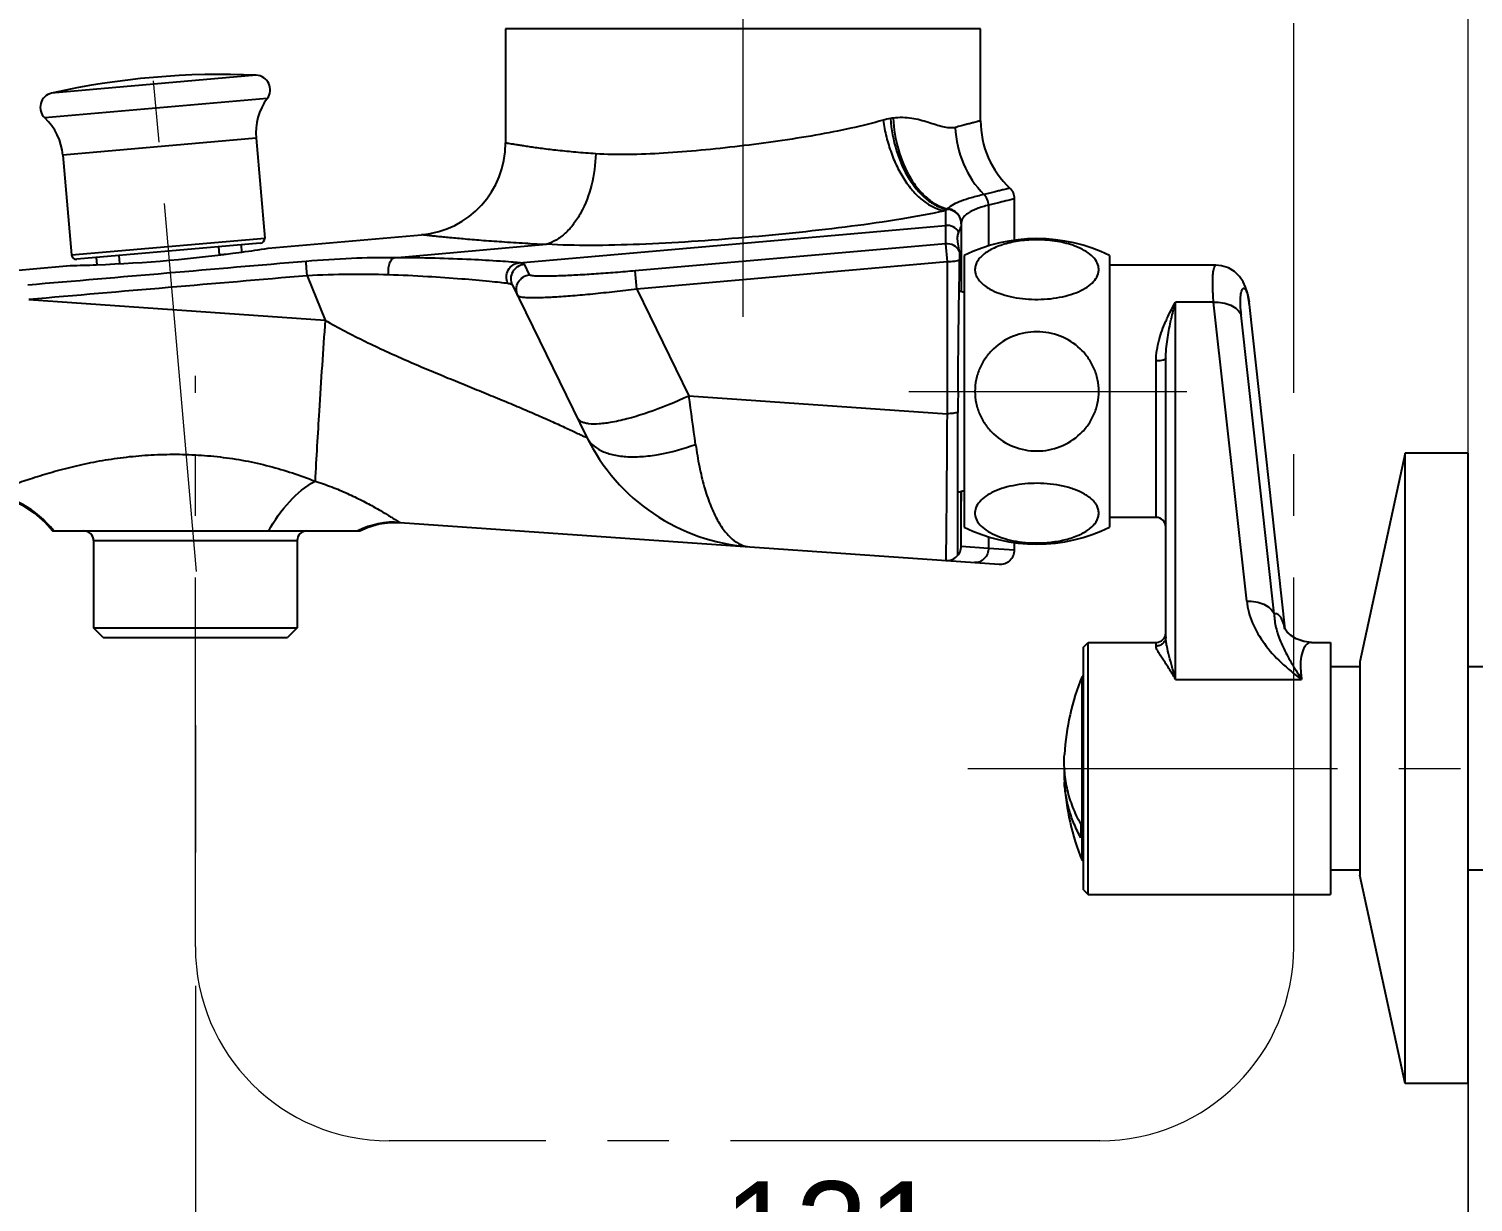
# Model space of a CAD drawing. Extents: x 0 to 1128, y 0 to 827.
# Drawn here: x 668.4 to 817.4, y 134.7 to 255.6 of the extents above; entities that cross this region are included whole.
import ezdxf

# ---------------------------------------------------------------- set-up
doc = ezdxf.new("R2010")
doc.units = 0
doc.header["$LTSCALE"] = 4
doc.header["$MEASUREMENT"] = 0
doc.header["$PDMODE"] = 3
doc.header["$PDSIZE"] = -10
doc.linetypes.add('CENTER2', pattern=[28.575000000000003, 19.05, -3.175, 3.175, -3.175])
doc.layers.get('0').update_dxf_attribs({"linetype": 'CONTINUOUS'})
doc.layers.get('DEFPOINTS').update_dxf_attribs({"linetype": 'CONTINUOUS'})
doc.layers.add('Cneter', color=1, linetype='CENTER2', lineweight=13)
doc.layers.add('치수선', color=7, linetype='CONTINUOUS', lineweight=20)
doc.layers.add('DEF_LAYER_ASSEM_MEMBER', color=7, linetype='CONTINUOUS')
doc.styles.add('Daelim Dimension', font='')
doc.styles.get('Daelim Dimension').set_extended_font_data('나눔고딕')
doc.dimstyles.new('DEFAULT', dxfattribs={"dimscale": 2, "dimtxt": 2, "dimasz": 2, "dimexe": 0, "dimexo": 2, "dimgap": 1, "dimtad": 1, "dimdec": 1, "dimzin": 9, "dimdsep": 46, "dimtxsty": 'Daelim Dimension', "dimcen": 0.5, "dimclrd": 252, "dimclre": 252, "dimclrt": 3, "dimadec": 1, "dimazin": 0, "dimtfac": 1, "dimtdec": 1, "dimtix": 1, "dimtmove": 0, "dimatfit": 3, "dimfxl": 1, "dimtolj": 1, "dimtzin": 1, "dimlwd": 9, "dimlwe": 9, "dimarcsym": 0})

# ---------------------------------------------------------------- blocks, each defined once
blk = doc.blocks.new('*D3')
at = {"color": 5, "lineweight": 9, "ltscale": 0.5, "transparency": 16777216}
for p, q in [((685.5705379979954, 156.9815912544805), (685.5705379979954, 121.9016952932297)), ((816.8705379979956, 151.3992259648838), (816.8705379979956, 121.9016952932297)), ((812.8705379979956, 123.9016952932297), (689.5705379979954, 123.9016952932297))]:
    blk.add_line(p, q, dxfattribs=at)
at = {"color": 5, "ltscale": 0.5, "transparency": 16777216}
for points in [[(689.5705379979954, 124.5683619598964), (689.5705379979954, 123.2350286265631), (685.5705379979954, 123.9016952932297)], [(812.8705379979956, 124.5683619598964), (812.8705379979956, 123.2350286265631), (816.8705379979956, 123.9016952932297)]]:
    blk.add_solid(points, dxfattribs=at)
at = {"layer": 'DEFPOINTS', "color": 0, "ltscale": 0.5, "transparency": 16777216}
for p in [(685.5705379979954, 160.9815912544805), (816.8705379979956, 155.3992259648838), (685.5705379979954, 123.9016952932297)]:
    blk.add_point(p, dxfattribs=at)
at = {"color": 7, "ltscale": 0.5, "transparency": 16777216, "insert": (751.2205379979955, 136.8029828468778), "char_height": 10, "attachment_point": 2, "style": 'Daelim Dimension'}
blk.add_mtext('\\A1;131', dxfattribs=at)
blk = doc.blocks.new('*D4')
at = {"color": 5, "lineweight": 9, "ltscale": 0.5, "transparency": 16777216}
for p, q in [((643.4484505155956, 196.4004472503838), (643.4484505155956, 104.717118714269)), ((816.8705379979956, 141.8801963534838), (816.8705379979956, 104.717118714269)), ((812.8705379979956, 106.717118714269), (647.4484505155956, 106.717118714269))]:
    blk.add_line(p, q, dxfattribs=at)
at = {"color": 5, "ltscale": 0.5, "transparency": 16777216}
for points in [[(647.4484505155956, 107.3837853809356), (647.4484505155956, 106.0504520476023), (643.4484505155956, 106.717118714269)], [(812.8705379979956, 107.3837853809356), (812.8705379979956, 106.0504520476023), (816.8705379979956, 106.717118714269)]]:
    blk.add_solid(points, dxfattribs=at)
at = {"layer": 'DEFPOINTS', "color": 0, "ltscale": 0.5, "transparency": 16777216}
for p in [(643.4484505155956, 200.4004472503838), (816.8705379979956, 145.8801963534838), (643.4484505155956, 106.717118714269)]:
    blk.add_point(p, dxfattribs=at)
at = {"color": 7, "ltscale": 0.5, "transparency": 16777216, "insert": (730.1594942567956, 119.618406267917), "char_height": 10, "attachment_point": 2, "style": 'Daelim Dimension'}
blk.add_mtext('\\A1;173', dxfattribs=at)

msp = doc.modelspace()

# ---------------------------------------------------------------- linework, layer by layer
at = {"layer": 'Cneter', "lineweight": 5, "ltscale": 0.5}
for p, q in [((798.870533229624, 160.9815912544805), (798.870533229624, 374.2297385795318)), ((742.0705379979954, 225.9727287948838), (742.0705379979954, 295.1246855741838)), ((685.6962362332956, 199.6892534604838), (680.8893533876958, 254.6321757990837)), ((685.5705379979954, 160.9815912544805), (685.5705379979954, 219.8756047616838)), ((759.1681246219955, 218.2710693187838), (787.8556176089955, 218.2710693187838)), ((685.5705379979954, 183.8641319026838), (685.5705379979954, 170.7132547653728)), ((765.2650043183953, 179.3801963534838), (839.8705379979956, 179.3801963534838)), ((778.870533229624, 140.9815912544805), (705.5705379979954, 140.9815912544805))]:
    msp.add_line(p, q, dxfattribs=at)
for centre, start, end in [((705.5705379979954, 160.9815912544805), 180, 270), ((778.870533229624, 160.9815912544805), 270, 0)]:
    msp.add_arc(centre, 20, start, end, dxfattribs=at)
at = {"layer": 'DEF_LAYER_ASSEM_MEMBER', "color": 7, "linetype": 'Continuous'}
for p, q in [((717.5705379979954, 255.6491209537838), (717.5705379979954, 243.8822980664838)), ((766.5705379979954, 255.6491209537838), (717.5705379979954, 255.6491209537838)), ((766.5705379979954, 246.1800485755838), (766.5705379979954, 255.6491209537838)), ((691.8257847947957, 244.3653252664838), (692.7251488376955, 234.0855472175838)), ((671.9018908329958, 242.6222104114838), (672.8012548757956, 232.3424323626838)), ((770.0705379979954, 233.8110912865837), (770.0705379979954, 238.1194869161838)), ((764.5705379979954, 235.6095154009838), (764.5705379979954, 228.5835048840837)), ((693.0681485733953, 233.0334706093838), (708.8985175540956, 234.4184484345838)), ((692.2706293599954, 233.5438719971838), (673.3429300962957, 231.8879128849837)), ((687.9395998020955, 233.1649560094837), (688.0093243962956, 232.3680002509838)), ((690.2782399637958, 233.3695605116838), (690.3426601953956, 232.6332338948838)), ((627.9153417764956, 227.3333386176838), (672.6461572625954, 231.2467778829838)), ((675.3353194923957, 232.0622243704838), (675.3997397411954, 231.3258975573838)), ((677.6739596541956, 232.2668288726838), (677.7436842483953, 231.4698731141838)), ((764.8705379979956, 232.2704402672838), (764.8705379979956, 204.2716983701837)), ((779.8705379979956, 232.2704402672838), (779.8705379979956, 204.2716983701837)), ((790.8416394217957, 231.2710693187838), (779.8705379979956, 231.2710693187838)), ((792.7497272072956, 230.6173026620838), (792.1228361587955, 230.9937862655838)), ((793.2618804081953, 230.1253501152838), (792.7492543181957, 230.6176665868838)), ((718.2941127995955, 229.2348964282838), (725.9240778155954, 213.5911498447838)), ((764.3560251785957, 228.6409834207838), (764.8705379979956, 228.5031201262838)), ((794.2085466355957, 227.8219560323838), (794.0831653148957, 228.4254722802838)), ((794.2878114921955, 227.2449490248838), (794.2085804050953, 227.8217545379838)), ((794.2870747093957, 227.2520123174837), (794.2878297340953, 227.2451837508837)), ((797.9921565601958, 193.7418158156838), (794.2894042686953, 227.2309481389838)), ((785.6705379979953, 192.9644972412838), (785.6705379979953, 221.6573311793838)), ((810.3705379979956, 211.8801963534838), (805.6705379979953, 190.3801963534838)), ((816.8705379979956, 211.8801963534838), (810.3705379979956, 211.8801963534838)), ((810.3705379979956, 146.8801963534838), (810.3705379979956, 211.8801963534838)), ((816.8705379979956, 146.8802518376838), (816.8705379979956, 211.8801408692838)), ((764.2082763846956, 207.8615660466838), (764.8705379979956, 208.0390185111838)), ((764.5705379979954, 202.3224938907838), (764.5705379979954, 207.9586337534838)), ((705.6616984396956, 204.7552757290837), (706.7771283795955, 204.7552505620838)), ((706.6747934101954, 204.7624056698838), (768.4658883737957, 200.4415513925838)), ((784.6705379979953, 205.2710693187838), (779.8705379979956, 205.2710693187838)), ((670.8346523781956, 203.8756047616838), (702.5299886008956, 203.8756047616838)), ((675.0705379979954, 202.8756047616838), (675.0705379979954, 193.8756047616838)), ((696.0705379979954, 202.8756047616838), (696.0705379979954, 193.8756047616838)), ((770.0705379979954, 201.9416068430838), (770.0705379979954, 202.7310473508838)), ((764.2149561974957, 201.3528088753837), (764.2117047578954, 201.4161995734838)), ((676.0705379979954, 192.8756047616838), (675.0705379979954, 193.8756047616838)), ((675.0705379979954, 193.8756047616838), (696.0705379979954, 193.8756047616838)), ((696.0705379979954, 193.8756047616838), (695.0705379979954, 192.8756047616838)), ((798.2053733590956, 193.4522757926838), (797.9931112856957, 193.7331809059838)), ((676.0705379979954, 192.8756047616838), (695.0705379979954, 192.8756047616838)), ((777.1705379979953, 191.8801963534838), (777.6705379979953, 192.3801963534838)), ((777.6705379979953, 192.3801963534838), (784.6705379979953, 192.3801963534838)), ((777.6705379979953, 166.3801963534838), (777.6705379979953, 192.3801963534838)), ((798.3857859540954, 193.2827698306838), (798.2053733590956, 193.4522757926838)), ((799.9497455292953, 192.4638716206838), (799.5305681354953, 192.6039049036838)), ((800.6892564502955, 192.3801963078838), (800.6889007085956, 192.3801960702838)), ((800.6906971727954, 192.3801963534838), (802.6705379979953, 192.3801963534838)), ((802.6705379979953, 192.3799143453838), (802.6705379979953, 166.3804783615838)), ((777.1705379979953, 166.8804673728837), (777.1705379979953, 191.8799253340838)), ((805.6705379979953, 189.8801963534838), (802.6705379979953, 189.8801963534838)), ((805.6705379979953, 190.3801963534838), (805.6705379979953, 168.3801963534838)), ((830.6705379979953, 189.8801963534838), (816.8705379979956, 189.8801963534838)), ((777.1705379979953, 188.8801963534838), (777.0458758382956, 188.8801963534838)), ((777.0458758382956, 169.8801963534838), (777.0458758382956, 188.8801963534838)), ((775.2109474636954, 180.8010398686837), (775.2114633731958, 180.8100042364838)), ((777.1705379979953, 169.8801963534838), (777.0458758382956, 169.8801963534838)), ((805.6705379979953, 168.8801963534838), (802.6705379979953, 168.8801963534838)), ((810.3705379979956, 146.8801963534838), (805.6705379979953, 168.3801963534838)), ((830.6705379979953, 168.8801963534838), (816.8705379979956, 168.8801963534838)), ((777.1705379979953, 166.8801963534838), (777.6705379979953, 166.3801963534838)), ((777.6705379979953, 166.3801963534838), (802.6705379979953, 166.3801963534838)), ((816.8705379979956, 146.8801963534838), (810.3705379979956, 146.8801963534838))]:
    msp.add_line(p, q, dxfattribs=at)
at = {"layer": 'DEF_LAYER_ASSEM_MEMBER', "color": 9, "linetype": 'Continuous'}
for p, q in [((691.8578324173955, 250.8686310165837), (670.7410428934954, 249.0211513231838)), ((692.9921455809954, 248.4738046099837), (670.0398197369955, 246.4657362970838)), ((691.8257847947957, 244.3653252664838), (671.9018908329958, 242.6222104114838)), ((762.9414918654957, 236.8919665072838), (762.9399835496956, 235.3782045586838)), ((767.3922771283956, 237.4800608571838), (767.3922771283956, 233.2398033204838)), ((718.9734952883955, 231.5316352607838), (762.9399835496956, 235.3782045586838)), ((762.9399835496956, 235.3782045586838), (762.9399835496956, 233.4931734214838)), ((672.8012548757956, 232.3424323626838), (692.7251488376955, 234.0855472175838)), ((688.0093243962956, 232.3680002509838), (689.0047498449953, 232.4550886930838)), ((706.0472992406953, 232.0559596276838), (721.7945474906955, 233.4336653312837)), ((762.9399835496956, 233.4931734214838), (730.9518059776956, 230.6945705170838)), ((762.9399835496956, 233.4931734214838), (763.1043743470955, 231.6141780088838)), ((676.7481859535956, 231.3827782988838), (677.7436842483953, 231.4698731141838)), ((720.0520243017959, 230.2769696562838), (719.5117494207957, 231.3846973202838)), ((763.1043743470955, 231.6141780088838), (731.1161967750954, 228.8155751044837)), ((763.1043743470955, 231.6141780088838), (763.1043743470955, 215.9640228358838)), ((697.0986932278956, 230.1945311973838), (698.9558996757955, 225.6072869870838)), ((731.1161967750954, 228.8155751044837), (730.9518059776956, 230.6945705170838)), ((731.1161967750954, 228.8155751044837), (736.4761463363957, 217.8260499283838)), ((668.3978861672954, 227.7441114510838), (698.9558996757955, 225.6072869870838)), ((790.6050188942959, 227.4634574741838), (786.6705379979953, 227.4634574741838)), ((786.6705379979953, 188.5725845088838), (786.6705379979953, 227.4634574741838)), ((794.0137809683956, 196.6332870621838), (790.6050188942959, 227.4634574741838)), ((796.8640150495953, 195.3124095855838), (793.4552640128954, 226.1425312753838)), ((784.6705379979953, 205.2710693187838), (784.6705379979953, 221.4154553321838)), ((736.4761463363957, 217.8260499283838), (763.1043743470955, 215.9640228358838)), ((675.0705379979954, 202.8756047616838), (696.0705379979954, 202.8756047616838)), ((767.3922771283956, 203.3023353169837), (767.3922771283956, 202.1151456918838)), ((764.5705379979954, 202.3224938907838), (767.3922771283956, 202.1151456918838)), ((767.3922771283956, 202.1151456918838), (770.0705250796955, 201.9378972031838)), ((797.9282943233952, 193.8914696680838), (797.9258328446954, 193.9024375445838)), ((784.6705379979953, 191.9941900350838), (784.6705379979953, 192.3801963534838)), ((786.6705379979953, 188.5725845088838), (799.6789058860954, 188.5725845088838))]:
    msp.add_line(p, q, dxfattribs=at)
at = {"layer": 'DEF_LAYER_ASSEM_MEMBER', "color": 7, "linetype": 'Continuous'}
for points in [[(792.1225714790958, 230.9939059719838), (791.4034601586955, 231.2193995051838), (790.8395708601956, 231.2710433148838)], [(793.9057681602958, 228.9983042064838), (793.6431610287955, 229.5698259746838), (793.2614035980955, 230.1259182415837)], [(794.0831500604954, 228.4255325053838), (793.9056723213957, 228.9985601675838), (793.6428657148958, 229.5703556519838)], [(663.7411381842953, 207.7535315335838), (665.0180751871953, 207.5709396296837), (666.4126601059957, 207.1593207021837), (667.7328142029955, 206.5498268317837), (668.9506305902955, 205.7553409915838), (670.0403634097956, 204.7926584751837), (670.8346229976955, 203.8756047616838)], [(702.5289982469953, 203.8756047616838), (703.3980066853956, 204.2625209302838), (704.5255600894957, 204.5940700156838), (705.6616984396956, 204.7552757290837)], [(800.6877812589955, 192.3801955195838), (799.9029453439957, 192.4691776741838), (799.1219692786954, 192.7517372379837), (798.5417534002954, 193.1288861568838), (798.1587672909955, 193.5067554554838), (797.9556743916955, 193.7932861598838), (797.9137375064956, 193.8707380637838)]]:
    msp.add_lwpolyline(points, dxfattribs=at)
for centre, radius, start, end in [((688.2104357784956, 170.9518211593838), 80, 87.3868387283979, 102.6131612715991), ((691.7894437303953, 249.3701908317838), 1.5, 323.3024533968006, 87.3868387283979), ((671.0685940100957, 247.5573513826837), 1.5, 102.6131612715991, 226.6975466032021), ((697.8029529833957, 244.8882597229838), 6, 143.3024533968006, 184.9999999999993), ((665.9247226444954, 242.0992759549837), 6, 4.999999999999257, 46.69754660320206), ((776.0705306376954, 246.1800476250838), 9.499997884099999, 179.9999945538, 227.0139928376013), ((708.0705435016957, 243.8822966097838), 9.4999984336, 274.9999693132044, 8.346300046682713e-06), ((768.5705191492957, 238.1333290985837), 1.499999867, 359.9999828138999, 47.01408785479989), ((692.2270514885954, 234.0419693461838), 0.5, 274.9999999999998, 4.999999999999257), ((772.3705379979956, 217.0746407472838), 16.9464285714, 63.73195538719757, 116.2680446128024), ((669.7798359324956, 381.6145404857838), 150.3947645702, 272.1329466312982, 277.8670475575984), ((669.5916647382955, 383.0105803028838), 151.8034213227, 277.8652802028977, 278.8965303400999), ((669.7260237320957, 382.9054912488838), 151.6868238168, 271.1030731529028, 272.1351101854938), ((673.2993522248958, 232.3860102339838), 0.5, 184.9999999999993, 274.9999999999998), ((1015.550842797796, 229.6316917758838), 250.9803060905, 180.0058106577999, 180.23633383), ((1544.568819786196, 213.6171501747838), 780.3427398847999, 179.6582892462002, 179.8173059227), ((744.1695969554953, 222.4900841245838), 20.3, 206.0000000000016, 266.0000000000035), ((1015.550842774795, 206.9104468615838), 250.9803060675, 179.7636661698998, 179.9941893422001), ((772.3705379979956, 219.4674978901838), 16.9464285714, 243.7319553871976, 296.2680446128024), ((784.6705379979953, 204.2710693187838), 1, 0, 90), ((674.0705379979954, 202.8756047616838), 1, 0, 90), ((697.0705379979954, 202.8756047616838), 1, 90, 180), ((763.0705424018956, 202.3224935828838), 1.4999998321, 265.9998313708971, 0), ((768.5705230843955, 201.9378974679838), 1.5, 266.0000000000035, 4.883800032037857e-06), ((784.6705379979953, 193.3801963534838), 1, 270, 0), ((800.1705379979953, 179.3801963534838), 25, 157.6663173421978, 176.7213300630004), ((787.7007601275955, 178.6730922512837), 12.51018962, 176.7597099288996, 183.2706517646996), ((800.1705379979953, 179.3801963534838), 25, 183.2786699369996, 202.333682657802)]:
    msp.add_arc(centre, radius, start, end, dxfattribs=at)
at = {"layer": 'DEF_LAYER_ASSEM_MEMBER', "color": 9, "linetype": 'Continuous'}
for centre, radius, start, end in [((758.5028550117954, 239.3347851565837), 7.1779080009, 99.94418441589792, 106.0281102509996), ((758.3434594212954, 240.2495256841838), 6.249384377799999, 97.3224265155001, 99.95302696120488), ((725.1064854553956, 273.1820731466837), 52.4257526396, 316.1939735860967, 316.4162172300023), ((766.6215815198957, 233.1745662900838), 5.240482789700001, 131.6971810092978, 132.488001871696), ((763.0707632729955, 233.8832386968838), 1.5006752694, 32.57434241390549, 94.99951155690482), ((728.4251969142956, 404.1024764505837), 170.7975661439, 267.1326915547986, 267.7751221586029), ((763.0707704380952, 231.9983406365837), 1.5005433232, 27.16409338040235, 95.000226928295), ((785.0418122289957, 226.2329334680838), 9.3012462866, 6.290666669900766, 7.747615630599233), ((62.33336986949553, 121.4096694679838), 681.0026442559, 7.712715910501482, 8.139286577200075), ((663.0501451124956, 197.8453346487838), 9.9433302297, 37.33405595940561, 86.00605536989906), ((706.0911985339958, 196.5209952110838), 8.262045526, 85.94950369260098, 117.1056193673977), ((838.6587408335954, 213.8312148712837), 46.4480994262, 211.919844216002, 212.9429241280031)]:
    msp.add_arc(centre, radius, start, end, dxfattribs=at)
for points, start_tangent, end_tangent in [([(756.5209704894955, 246.2336616599837), (753.1780599017957, 245.3986537590837), (749.5275272090953, 244.6855757885837), (745.6667062339957, 244.0730039389838), (741.6979702892954, 243.5515197732838), (737.7277724126957, 243.1280007443838), (733.8630054458954, 242.8266794271838), (730.2091546739957, 242.6881352124838), (726.8716103712954, 242.7651469108837)], (-0.9613276992176034, -0.2754070709277257), (-0.9979051819698456, 0.06469349115428347)), ([(756.5209690521956, 246.2336616742838), (756.8520834975957, 244.4959954238838), (757.3660751785956, 242.8186046807838), (758.0451144242957, 241.2596739030838), (758.8656470436954, 239.8732785773838), (759.7992107903956, 238.7075093537838), (760.8134226304956, 237.8028038963838), (761.8731020190958, 237.1905441998838), (762.9414915606953, 236.8919680974838)], (0.1334212173449568, -0.9910594224173391), (0.9917146868054904, -0.1284600325949206)), ([(757.2633097362955, 246.4048554225838), (757.8961469578958, 243.0869619642837), (759.1979600781956, 240.1911565255838), (760.0507802418956, 239.0201368061838), (761.0031290297952, 238.0858888351838), (762.0244029160954, 237.4183816720838), (763.0819717604954, 237.0389968810838)], (0.07755262163666445, -0.9969882601501787), (0.9773534208525779, -0.2116135410312005)), ([(763.9578675712955, 245.4915060236838), (763.3436297641956, 245.4361073404838), (762.6712262243955, 245.5395931078837), (761.9487522956956, 245.7464411955838), (761.1764917722953, 245.9949526001838), (759.4693845072957, 246.4143451741838), (757.5469576169958, 246.4479440288838)], (-0.9687603388480864, -0.2479988021643262), (-0.9918667184422582, -0.1272808424178054)), ([(757.5469576018954, 246.4479440547838), (758.1008949515958, 243.1660726767838), (759.3291286027957, 240.2904343066838), (760.1513936724955, 239.1194468838838), (761.0796179403956, 238.1770338419838), (762.0847832271957, 237.4926052551837), (763.1356480704958, 237.0874852007838)], (0.05552223593362958, -0.998457450929648), (0.9712528594269937, -0.2380501691973537)), ([(766.5705379979954, 246.1800485755838), (766.5600680442953, 246.1772035598838), (766.5287225217958, 246.1687138381838), (766.4765655093956, 246.1546143828838), (766.4036610859957, 246.1349401666838), (766.3100733305955, 246.1097261619838), (766.1958718622955, 246.0790108719838), (765.9061704577957, 246.0013988058838), (765.5358144463958, 245.9028584641838), (765.0861658383956, 245.7842016095838), (764.5593300006954, 245.6466130408838), (763.9578675712955, 245.4915060236838)], (-0.7007394942277072, -0.7134172420326672), (-0.9687278348152957, -0.2481257383950106)), ([(763.9578674346953, 245.4915063850838), (764.8010307955956, 241.7197876271838), (766.9097244490954, 238.5725329532838)], (0.0372508711698076, -0.9993059454426809), (0.7060616440492867, -0.7081503758400601)), ([(726.8716103712954, 242.7651469108837), (724.8072976706958, 242.9245642587838), (722.9631170024954, 243.1100332091838), (721.3612927610957, 243.3038407131838), (720.6574989998958, 243.3985542990837), (720.0214308502955, 243.4891444953838), (719.4550982372953, 243.5737871071838), (718.9603566928959, 243.6507866254838), (718.5388347982957, 243.7186361911838), (718.1919389152954, 243.7760219288838), (717.9208447951955, 243.8218365689838), (717.8140215236954, 243.8401261396837), (717.7264920220955, 243.8552027336838), (717.6583340557954, 243.8669959490838), (717.6095931125956, 243.8754674396837), (717.5803131181956, 243.8805804104838), (717.5705379979954, 243.8822980664838)], (-0.9979045430710889, 0.06470334549373451), (-0.720759456096222, 0.6931852612742703)), ([(726.8716129457957, 242.7651469521838), (726.4288477751957, 239.5417008721838), (725.3384490963954, 236.7012281374838), (724.5882394973955, 235.5330222431838), (723.7299712842955, 234.5812545325838), (722.7893915030954, 233.8744272211838), (721.7945474475955, 233.4336673835838)], (-0.02872752245276959, -0.999587279557781), (-0.9580871230351825, -0.2864769880359799)), ([(766.9097086574957, 238.5725280451838), (765.5952737970956, 238.2296400846838), (764.5525203264956, 237.8924082618838), (763.7551467332955, 237.5321732406838), (763.1356553348955, 237.0874807980838)], (-0.9719700718804177, -0.2351046136696937), (-0.7342163236055383, -0.6789155986948359)), ([(769.5932463094955, 239.2306095848838), (769.5825224389955, 239.2278916449837), (769.5504063451958, 239.2197691307838), (769.4969580379957, 239.2062772485837), (769.4222375276954, 239.1874512041838), (769.2092251792956, 239.1339411682838), (768.9121179827957, 239.0597110148838), (768.5320458564956, 238.9655028960838), (768.0702390803958, 238.8521127809838), (767.5286593692958, 238.7206755136838), (766.9097014616955, 238.5725265590837)], (-0.8925897592572744, -0.4508697391365282), (-0.9729173542092273, -0.2311532432792522)), ([(767.3922805733955, 237.4800613127838), (767.2522905311957, 238.0759087270838), (766.9097086574957, 238.5725280451838)], (-0.04538538875255606, 0.9989695523326922), (-0.7153692546301289, 0.6987466132511368)), ([(762.9414918654957, 236.8919665072838), (758.3291088204955, 236.0274770794838), (753.2543572651957, 235.2912287083838), (747.8552434410954, 234.6627129590837), (742.2914838505953, 234.1338814836838), (736.7376800763955, 233.7137562783838), (731.3674413167955, 233.4286115950838), (726.3398994018958, 233.3189953750838), (721.7945474906955, 233.4336653312837)], (-0.9774850100727247, -0.2110048698090295), (-0.9983737590657139, 0.05700734346552153)), ([(764.5705379974956, 235.5601769985838), (764.4574332148954, 236.1235732650838), (764.1351844959954, 236.6018502452838), (763.6525420340954, 236.9231945102838), (763.0819719356955, 237.0389968193838)], (3.332783093150079e-08, 0.9999999999999994), (-0.9999717603579595, 0.007515217003108515)), ([(764.5705379979954, 235.6095154009838), (764.4624923659953, 236.1608342002838), (764.1539280321954, 236.6325845194837), (763.6894407640957, 236.9570931943838), (763.1356458089954, 237.0874823495838)], (0, 1), (-0.9990832707614863, 0.04280908880752939)), ([(767.3922771283956, 237.4800608571838), (766.1657496486955, 237.0903345212838), (765.2813025494956, 236.6491703459838), (764.9705529640955, 236.4087471097838), (764.7483619854956, 236.1550164800838), (764.6150092759958, 235.8883791996838), (764.5705379979954, 235.6095154009838)], (-0.9673230416573694, -0.2535471022881853), (-6.102941271689941e-05, -0.9999999981377055)), ([(770.0705213113956, 238.1333309059838), (769.8999704095954, 238.0904773320838), (769.3909859115956, 237.9635991939838), (768.5509813918957, 237.7575230918838), (767.3922771283956, 237.4800608571838)], (-0.9740938729229632, -0.2261440397930981), (-0.9732561976819767, -0.2297223839194191)), ([(719.8813753512954, 233.5187383224838), (717.4634030403954, 233.6569223184838), (715.2956930927953, 233.8097523548838), (713.4053688077956, 233.9652110039838), (711.8180607886957, 234.1116192123838), (711.1453510118954, 234.1780142545838), (710.5567508422955, 234.2382299873838), (710.0545930762955, 234.2911567967838), (709.6408313684956, 234.3358452958838), (709.3171581450956, 234.3714768903837), (709.1895434140956, 234.3856905621838), (709.0849607948953, 234.3974011452838), (709.0035030000954, 234.4065639711838), (708.9452339700956, 234.4131472742837), (708.9102175422954, 234.4171193352838), (708.8985175540956, 234.4184484345838)], (-0.9987486719516209, 0.05001090156029623), (-0.9897625681791113, -0.1427237143276824)), ([(696.9902967246958, 231.6738059789838), (668.2894367169956, 229.2239914208837)], (-0.996378565482012, -0.08502796156563984), (-0.9963752174751257, -0.0850671852208366)), ([(697.0986932278956, 230.1945311973838), (697.0556316516954, 230.7143768739838), (697.0205586152956, 231.1694492349837), (696.9978313492957, 231.5031702219838), (696.9902967246958, 231.6738059789838)], (-0.08504918656432789, 0.9963767539764997), (0.006783111214486691, 0.999976994436498)), ([(706.0472992406953, 232.0559596276838), (701.6622856210956, 231.9682793788838), (696.9902967246958, 231.6738059789838)], (-0.9999961564794706, 0.002772548698661193), (-0.9963785290474506, -0.08502838851371095)), ([(705.4909849065957, 230.2828724016838), (705.4909533479954, 230.8728149973838), (705.5969181708956, 231.4177047270838), (705.7923874907956, 231.8335613619838), (706.0472957435954, 232.0559720276838)], (-0.09314495624199345, 0.9956525584392767), (0.9254140385829043, 0.3789575928698077)), ([(718.9734952883955, 231.5316352607838), (718.1443046476957, 231.6072462069837), (717.0059771614956, 231.6886018914838), (714.0152579585956, 231.8543450240838), (710.3077319436957, 231.9931668418838), (706.0472992406953, 232.0559596276838)], (-0.9939857297498425, 0.1095096756166928), (-0.9999996774319524, 0.0008032035803056388)), ([(717.7934125707957, 229.3865682963838), (717.6544589503956, 230.0850151529838), (717.8443423356957, 230.7731127814838), (718.3199883895954, 231.2947668086838), (718.9734972208958, 231.5316399641838)], (-0.4183701279564815, 0.908276629685955), (0.9949209914417304, 0.100658932979664)), ([(718.2941127995955, 229.2348964282838), (718.1434786236955, 229.9370772443838), (718.3374277890957, 230.6289988764838), (718.8313709401955, 231.1515869663838), (719.5117494207957, 231.3846973202838)], (-0.4383711467969098, 0.898794046295347), (0.9961025104456923, 0.08820311039747764)), ([(719.5117494207957, 231.3846973202838), (719.4593689048957, 231.4291438044837), (719.3501242387956, 231.4683701524837), (719.1870888937956, 231.5024852048838), (718.9734952883955, 231.5316352607838)], (-0.4385294751613184, 0.898716807128218), (-0.9937458691234542, 0.1116653375048439)), ([(764.4068480077954, 231.8252020901838), (764.1774623988954, 231.7398631933837), (763.8683126997953, 231.6733301343838), (763.1043743470955, 231.6141780088838)], (-0.8923509339163429, -0.4513422323898248), (-0.9999830696296702, -0.00581897362273488)), ([(790.6050188942959, 227.4634574741838), (790.5437822847957, 228.3196808029838), (790.5131250846957, 229.0804831632838), (790.5121978446955, 229.7368399573838), (790.5386085313953, 230.2824142246837), (790.5890187975956, 230.7120481540838), (790.6592397030954, 231.0216251915838), (790.7002992359953, 231.1305132664838), (790.7444718275956, 231.2084896877838), (790.8395667940954, 231.2710400103838)], (-0.08470847796981124, 0.9964057776629148), (0.9999974980219347, 0.002236951021107862)), ([(697.0986932278956, 230.1945311973838), (668.3978861672954, 227.7441114510838)], (-0.9963767553430753, -0.08504917055448391), (-0.9963734398857853, -0.08508800320942596)), ([(705.4908114595955, 230.2828312084838), (701.4251816245956, 230.3255788738838), (697.0986932278956, 230.1945311973838)], (-0.9994798306433368, 0.03225008739781678), (-0.9986764146669482, -0.05143363479251514)), ([(717.7930300934954, 229.3864980674838), (716.9993842786957, 229.4869919992838), (715.9098505402958, 229.6027276217837), (713.0576772657955, 229.8547234150838), (709.5341792643953, 230.0973107613838), (705.4908114595955, 230.2828312084838)], (-0.9896146036710451, 0.1437460823848783), (-0.9994800843214108, 0.03224222456446812)), ([(718.8343876804956, 228.1271687642837), (718.6837535079953, 228.8293495738838), (718.8777026727953, 229.5212712045838), (719.3716458208955, 230.0438592963838), (720.0520243017959, 230.2769696562838)], (-0.4383711467892432, 0.8987940462990861), (0.9961025097457045, 0.08820311830263548)), ([(730.9518059776956, 230.6945705170838), (728.8951341358957, 230.5239712216838), (726.9007626459957, 230.3777515067837), (725.0382309624956, 230.2619127162837), (723.3812757097953, 230.1820039143838), (722.6526491714953, 230.1569542157838), (722.0018239035958, 230.1423871509838), (721.4361765422955, 230.1385370403838), (720.9619228995957, 230.1454778375838), (720.5838720724955, 230.1631171534838), (720.3053028332956, 230.1912000476838), (720.1279392417955, 230.2293278916838), (720.0773466774954, 230.2520016666838), (720.0520243017959, 230.2769696562838)], (-0.9961949635360922, -0.08715270865167696), (-0.4386512663318169, 0.8986573688261247)), ([(718.2941127995955, 229.2348964282838), (718.2452370862957, 229.2770944540837), (718.1432514957955, 229.3164627775838), (717.9913991411954, 229.3529533223838), (717.7930300934954, 229.3864980674838)], (-0.4384554403570055, 0.8987529286858232), (-0.9896181143638508, 0.1437219110746043)), ([(731.1161967750954, 228.8155751044837), (728.8002598432954, 228.5384484173838), (726.5584046814956, 228.3014126262838), (724.4686606557957, 228.1138931580838), (722.6114631307955, 227.9843009329838), (721.0635421520956, 227.9190926064838), (720.4267185988956, 227.9118724040837), (719.8905464916957, 227.9218020042838), (719.4602604872957, 227.9487569704838), (719.1395907237957, 227.9923800461838), (718.9307319535956, 228.0521067085838), (718.8343876804956, 228.1271687642837)], (-0.9921234615163957, -0.1252638699255487), (-0.4384721670403675, 0.8987447684025338)), ([(793.4552640128954, 226.1425312753838), (793.3738596806957, 227.1958980696838), (793.3678923758957, 227.6348328282838), (793.3834314935953, 228.0105481173838), (793.4184835781957, 228.3208466409838), (793.4704032777954, 228.5646545005838), (793.5362504448954, 228.7414410547838), (793.6129204355952, 228.8514735577838), (793.6971860572953, 228.8956247229838), (793.7859094615956, 228.8750202900838), (793.8761130649955, 228.7911989358838), (793.9648976111953, 228.6457807782838), (794.0497314436957, 228.4406232463838), (794.1282234210953, 228.1776730943838), (794.2581521666957, 227.4868316447838)], (-0.1098877924439338, 0.9939439989616111), (0.1349922084600292, -0.9908466600110655)), ([(785.6705379979953, 225.4976685413838), (785.9099122254956, 226.0215014522838), (786.6705379979953, 227.4634574741838)], (0.4003775639929736, 0.916350263955357), (0.4988895611432173, 0.8666655674378254)), ([(786.1705379979953, 225.4411883535838), (786.2903747410955, 225.9643460512838), (786.6705379979953, 227.4634574741838)], (0.2159559453761506, 0.9764031081764811), (0.2581966143740572, 0.9660923911954667)), ([(790.6050188942959, 227.4634574741838), (791.5337929131956, 227.4099354074837), (792.3705745070956, 227.1519637241838), (793.0329155926956, 226.7151774690838), (793.4552640128954, 226.1425312753838)], (0.9984753945597944, 0.05519860920949755), (0.4176953973648717, -0.9085871202147882)), ([(698.9558996757955, 225.6072869870838), (698.3335589464955, 216.2488042200838), (697.9161528533955, 209.0158373188838)], (-0.06972636766919055, -0.9975661550251498), (-0.04995854951299528, -0.9987512920294811)), ([(698.9558996757955, 225.6072869870838), (703.1169663684955, 223.4135836847838), (707.3040214966954, 221.4854200488838), (709.3698256153953, 220.5976188030837), (711.4023639914953, 219.7504514676837), (713.3916449689955, 218.9355096523838), (715.3278078318958, 218.1454688849838), (717.2001514827957, 217.3753699472838), (718.9956724717954, 216.6254092656838), (720.6964293711953, 215.8980135439838), (722.2757434827954, 215.2004750724838), (723.6909145694954, 214.5515315075838), (724.3154544657955, 214.2583857042837), (724.6014679830955, 214.1233950725838), (724.8671554456955, 213.9981074572838), (725.1100406094956, 213.8842800815837), (725.3274516846955, 213.7838339426837), (725.5162376825956, 213.6990917661838), (725.6731810920955, 213.6324370487838), (725.7951319623958, 213.5862503566838), (725.8789919076958, 213.5629025104838), (725.9058275928955, 213.5604142837838), (725.9223797288955, 213.5642207724837), (725.9285094311954, 213.5744299637838), (725.9240778155954, 213.5911498447838)], (0.8688375509246955, -0.4950972733748157), (-0.4383147039533259, 0.8988215731157706)), ([(784.6705379979953, 221.4154553321838), (784.9841528178954, 223.5708157500838), (785.6705379979953, 225.4976685413838)], (-8.702662316640487e-06, 0.999999999962132), (0.4003850055780598, 0.916347012494861)), ([(785.6705379979953, 221.6573311793838), (785.8302363058956, 223.6181658286838), (786.1705379979953, 225.4411883535838)], (-4.369100188924993e-07, 0.9999999999999045), (0.2159612928970218, 0.9764019254232588)), ([(785.6705379979953, 221.6573311793838), (785.5944070109958, 221.5647585754838), (785.5020048652955, 221.5229492041838), (785.3776119283953, 221.4863070735838), (785.0532657695953, 221.4338695792837), (784.6705379979953, 221.4154553321838)], (0, -1), (-1, -3.764057354932351e-10)), ([(728.5738925789956, 215.1222551736838), (730.2997913456957, 215.5200146592838), (732.2400647761956, 216.1188508777838), (736.4761463363957, 217.8260499283838)], (0.9837204648313003, 0.1797054453045057), (0.9084717808623118, 0.4179461967488875)), ([(764.2300468693957, 216.1053570975838), (763.7271302266954, 216.0029478781838), (763.1043743470955, 215.9640228361838)], (-0.9540042226123461, -0.299793167430169), (-0.9999830696774611, -0.005818965409957995)), ([(724.9592511057954, 215.5693377544838), (725.1224696801955, 215.3482024386838), (725.3738469006958, 215.1723215302838), (725.7113200563954, 215.0432879504838), (726.1322363277955, 214.9620640078838), (727.2103411203957, 214.9451865341838), (728.5738925789956, 215.1222551736838)], (0.4383709366655675, -0.8987941487832202), (0.9837204648305553, 0.1797054453085832)), ([(763.1043743470955, 215.9640228358838), (763.0847955595955, 212.8240968207838), (763.0648364562953, 209.9083810645838), (763.0548803699953, 208.5590442898838), (763.0450287516956, 207.2943416921838), (763.0353474148956, 206.1227122024837), (763.0259012484953, 205.0519943958838), (763.0167538915957, 204.0894365863838), (763.0079662762955, 203.2414996421838), (762.9995976013956, 202.5139585695838), (762.9917051549955, 201.9117858012838), (762.9879542204958, 201.6590211379838), (762.9843419148956, 201.4390769516838), (762.9808743223957, 201.2523557024838), (762.9775570144952, 201.0991500600838), (762.9743954960954, 200.9797383119838), (762.9728748934954, 200.9327867105838), (762.9713953772957, 200.8943616114838), (762.9699577031956, 200.8644740936838), (762.9685626263954, 200.8431352358838), (762.9672109026956, 200.8303561168838), (762.9659032873956, 200.8261478153838)], (-0.005958677570856638, -0.9999822469232175), (-0.9980298660335807, 0.0627406288221048)), ([(725.9240778032954, 213.5911498699838), (726.5093817072952, 212.7963906952838), (727.3974219157958, 212.1799934882838), (728.5629542465954, 211.7594805733837), (729.9728462889957, 211.5468059068838), (731.5870192122952, 211.5480152674837), (733.3595870531958, 211.7630743720838), (737.1752822789954, 212.8043828206838)], (0.4383709104907065, -0.8987941615495448), (0.9391707694407528, 0.3434505289383965)), ([(663.7427079518957, 207.7645095360838), (664.0036349573957, 207.7860614629838), (664.3850612505953, 207.8748212924837), (664.8815171019955, 208.0234022219838), (665.4848710597958, 208.2228182626837), (666.1854682023954, 208.4632722099838), (666.9731617136954, 208.7348382278838), (668.7709154580957, 209.3336898911838), (670.8079837876953, 209.9513774662838), (673.0277363323953, 210.5327015523838), (675.3852574547955, 211.0345774966838), (677.8441366634956, 211.4243138177838), (680.3736668065953, 211.6781852483838), (682.9469175162953, 211.7806135942837), (685.5395623452955, 211.7236181111838), (688.1292747050957, 211.5059789505838), (690.6918059042955, 211.1190656795838), (693.1972549253956, 210.5594425309838), (697.9161528533955, 209.0158373188838)], (0.9975647183892504, -0.06974691839053143), (0.9301914841110269, -0.367074655740934)), ([(737.1752822664957, 212.8043889869838), (737.5621284380954, 210.5015481398838), (738.0625207895955, 208.4350798241838), (738.6653631833956, 206.6352414747838), (739.3577207492958, 205.1245029549837), (740.1255352723956, 203.9196244158838), (740.9566429198953, 203.0323405204838), (741.8365671329957, 202.4707911701838), (742.7535405384956, 202.2395339042837)], (0.133814429323283, -0.9910064068939636), (0.99753875753822, -0.07011723902938895)), ([(693.1398061574955, 203.8756047617838), (695.3060801299957, 206.9281196885838), (697.9161387187955, 209.0158356364838)], (0.4764202491492477, 0.8792176898815041), (0.8747097188133584, 0.4846471993248859)), ([(697.9161525579957, 209.0158312118838), (699.6344049450954, 208.4150161567838), (701.2624292169953, 207.7368885732838), (702.7617194849954, 207.0160943523838), (704.0838484946958, 206.3051813550838), (704.6614959172957, 205.9737533106838), (705.1743757682957, 205.6697622402838), (705.6164548395955, 205.4011815376838), (705.9831140696956, 205.1747676778838), (706.2716313737956, 204.9955621915838), (706.4815358940955, 204.8666314022838), (706.5574962676956, 204.8214372586838), (706.6146552541954, 204.7890908658837), (706.6535522353956, 204.7694761628838), (706.6748031041957, 204.7624009797838)], (0.9532558447342775, -0.3021643501142034), (0.9975451016667708, -0.07002692439792103)), ([(767.3922726898954, 202.1151455388838), (767.2730625020954, 201.5195155930838), (766.9502376425953, 201.0220903364838), (766.4770770485957, 200.7043564030838), (765.9311228658958, 200.6187994635837)], (-0.01273676875846961, -0.9999188840708997), (-0.9975644246030455, 0.06975112018021593)), ([(794.0137755202954, 196.6333363361838), (794.9425441636954, 196.5798109796838), (795.7793221298957, 196.3218389135838), (796.4416628640956, 195.8850536582838), (796.8640150495953, 195.3124095855838)], (0.9984756672982288, 0.05519367548330949), (0.4177038774764849, -0.9085832216924928)), ([(794.0137809683956, 196.6332870621838), (794.6194374842958, 194.3811898578838), (795.8413337913958, 192.2568659593838), (797.5649058602953, 190.3134106925838), (799.6789058860954, 188.5725845088838)], (0.1098757144221216, -0.9939453342011464), (0.8092411621420693, -0.587476588039858)), ([(796.8640100177954, 195.3124081411838), (797.0280304458956, 193.9270381657838), (797.5135782967955, 192.4804460824838), (798.2592650181955, 190.9395505340838), (799.2341229112958, 189.2726024922838)], (-0.02286529759774038, -0.9997385549061149), (0.5285846602011239, -0.8488805905426643)), ([(797.9258328446954, 193.9024375445838), (797.7101619873956, 194.6119927661838), (797.4485041732955, 195.0814626064838), (797.3062823971954, 195.2266466915838), (797.1597498725955, 195.3129336462838), (797.0114556499952, 195.3411746262838), (796.8640150672954, 195.3124094226838)], (-0.2198367298197016, 0.9755366790757688), (-0.9318174104651722, -0.3629274218820907)), ([(785.6705379979953, 192.9644972412838), (785.5944070077953, 192.5931337182838), (785.3776119208956, 192.2784183039838), (785.0532657629956, 192.0680604777838), (784.6705379979953, 191.9941900349838)], (0, -1), (-1, 0)), ([(786.6705379979953, 188.5725845088838), (786.3322576095957, 189.8129924506838), (786.0223528875954, 190.9660760344838), (785.7789283744955, 192.0226293255838), (785.7011667449956, 192.5095926778837), (785.6705379979953, 192.9644972412838)], (-0.2581974500110884, 0.9660921678637973), (-5.265659537782341e-05, 0.9999999986136415)), ([(800.6877614432956, 192.3801962440838), (800.4482994603954, 192.3330870812838), (800.2211994978957, 192.1920611395838), (800.0150761402956, 191.9571230659838), (799.8387306267955, 191.6285890278837), (799.6087135593957, 190.6962247726838), (799.5878749636954, 189.4186699829838)], (-0.9999996284753835, -0.0008620029554939555), (0.06688023906607682, -0.997761010273735)), ([(786.6705379979953, 188.5725845088838), (785.9868269063954, 189.6969115170837), (785.3633180611955, 190.6550540213838), (785.0975354619954, 191.0670437912838), (784.8797598839956, 191.4303970881838), (784.7286123800955, 191.7410717439838), (784.6705379979953, 191.9941900350838)], (-0.4988996923400781, 0.8666597354111796), (-0.0003041114823313334, 0.9999999537581021)), ([(799.5878749636954, 189.4186699829838), (799.6036479875952, 189.2152346572838), (799.6789058874956, 188.5725845088838)], (0.066880239074313, -0.9977610102731831), (0.1430745221802047, -0.9897119182382852))]:
    msp.add_spline(points, degree=3, dxfattribs=dict(at, start_tangent=start_tangent, end_tangent=end_tangent))
at = {"layer": 'DEF_LAYER_ASSEM_MEMBER', "color": 7, "linetype": 'Continuous'}
for points, start_tangent, end_tangent in [([(764.4058078192957, 232.6833993607838), (764.2477532009957, 233.4774905516838), (764.1881001465958, 234.0967489545838)], (-0.1989539459186972, 0.9800088404720543), (0.02336023903448336, 0.9997271123822999)), ([(764.1881001465958, 234.0967489545838), (764.2022564466956, 234.2778477041838), (764.3353726868954, 234.6911924668838)], (0.02336023909490572, 0.9997271123808882), (0.5005983174166881, 0.8656796893768393)), ([(764.3353726818955, 234.6911924697838), (764.3891622369956, 234.8067017399837), (764.4178936097956, 234.8835775575838), (764.4475959823953, 234.9710953157838), (764.4780984862955, 235.0662574461838), (764.4935957337957, 235.1150733778838), (764.5092237638955, 235.1631597229838), (764.5249487777955, 235.2083642669838), (764.5407157088953, 235.2464797326838), (764.5563932758955, 235.2665828745838), (764.5640535316957, 235.2581006661838), (764.5677117047953, 235.2398316362838), (764.5705379979954, 235.1744434849838)], (0.5005968450586226, 0.8656805407985981), (0, -1)), ([(772.4190899315954, 233.9029420700838), (770.6537096018956, 233.7895882887838), (769.0142164539957, 233.4433362984838), (767.6271284436957, 232.8859502401837), (767.0656367914958, 232.5393280759838), (766.6102426828957, 232.1556320301837), (766.2725024704955, 231.7425262168838), (766.0614601365955, 231.3088042104838), (765.9832381873957, 230.8641086246838), (766.0400109206957, 230.4186003410838), (766.2300713902955, 229.9824409270838), (766.5481769467956, 229.5654036851838), (766.9860154878957, 229.1761685006838), (767.5316441861955, 228.8230788066838)], (-0.9999932684831948, 0.003669194502500314), (0.8729501131185304, -0.4878094915090776)), ([(776.3035918400956, 233.2497399576837), (774.4670293033955, 233.7322703454838), (772.4190899315954, 233.9029420700838)], (-0.9358361384994991, 0.3524354151874448), (-0.9999932684831587, 0.003669194512344662)), ([(764.4068480077954, 231.8252020901838), (764.4106147634957, 232.1232504036838), (764.4117449844957, 232.3963038126838), (764.4100478626956, 232.5949700789837), (764.4082085232953, 232.6544836960838), (764.4058078192957, 232.6833993607838)], (0.01676931623615542, 0.9998593851302151), (-0.198953945966834, 0.9800088404622819)), ([(767.5316441861955, 228.8230788066838), (768.4986580320956, 228.3843988545838), (769.6241781070958, 228.0532730254838), (772.1535542778956, 227.7556331613838), (773.4563715709955, 227.7987348289838), (774.7167177216957, 227.9693253714838), (775.8840618774952, 228.2619085530838), (776.9089001736952, 228.6664537732838), (777.7442292802957, 229.1679842311838), (778.3483952992956, 229.7462922140838), (778.6885349750955, 230.3760051939838), (778.7527970727956, 230.7010627362837), (778.7447912914954, 231.0277464306838), (778.5136891908955, 231.6698777773838), (778.0090409860954, 232.2715296233837), (777.2594100581955, 232.8055240778837), (776.3035918400956, 233.2497399576837)], (0.8729501131197195, -0.4878094915069499), (-0.9358361384995695, 0.3524354151872579)), ([(677.7409144933954, 231.4297078471837), (677.7436842483953, 231.4698731141838)], (0.2108366647959578, 0.9775213045134705), (-0.08715574387688775, 0.9961946979929508)), ([(688.0093243962956, 232.3680002509838), (688.0190323230954, 232.3289154081838)], (0.0871557422567916, -0.9961946981346907), (0.3775005987259157, -0.926009340104934)), ([(764.2399578775953, 218.2710693187838), (764.2667088819953, 221.6524610793838), (764.4068480077954, 231.8252020901838)], (0.005946403004928373, 0.9999823199893602), (0.01676931618271265, 0.9998593851311115)), ([(778.7583053252956, 218.2710693187838), (778.6304676958957, 219.4932845000838), (778.2538114499953, 220.6630828547838), (777.6477918769956, 221.7321946959838), (776.8415585476955, 222.6596037014838), (774.7741792156958, 223.9671178541838), (772.3702504434955, 224.4202492839838), (769.9664975056953, 223.9669547613838), (767.8996652972955, 222.6597436232838), (767.0936226917956, 221.7326610515837), (766.4876117603958, 220.6638805414838), (766.1107689661953, 219.4938312193838), (765.9827706705955, 218.2710693187838)], (0, 1), (0, -1)), ([(765.9827706705955, 218.2710693187838), (766.1106103755956, 217.0488455206838), (766.4872711583953, 215.8790404685838), (767.0932988737954, 214.8099236885838), (767.8995446870954, 213.8825094038838), (769.9669648739955, 212.5749937881838), (772.3709211296955, 212.1218887877838), (774.7746673685956, 212.5752192057838), (776.8414777987955, 213.8824584004838), (777.6475011631956, 214.8095424118838), (778.2534912353954, 215.8783196614838), (778.6303157041953, 217.0483329442837), (778.7583053252956, 218.2710693187838)], (0, -1), (0, 1)), ([(764.2075822656957, 207.5517590039838), (764.2115158441957, 209.4502803621837), (764.2300460073957, 216.1051229058837)], (0.001833035273726559, 0.9999983199894316), (0.003172080920501171, 0.9999949689386611)), ([(772.4190899315954, 208.7882053603838), (771.1252674411953, 208.7291294890837), (769.8793690674956, 208.5442119043838), (768.7317123832954, 208.2394055119838), (767.7306582741953, 207.8251659625838), (766.9221233365956, 207.3168090624837), (766.3464091983956, 206.7348060110837), (766.0348030887958, 206.1046997174838), (765.9843174678958, 205.7806456205838), (766.0053724353957, 205.4557296698838), (766.2599619054954, 204.8190965069838), (766.7835225820954, 204.2250006738838), (767.5468788630956, 203.6998641529838), (768.5111794435957, 203.2650644230838), (769.6318021156953, 202.9368018624837), (770.8609514337954, 202.7264516012838), (772.1490540691952, 202.6409635927838), (773.4457630312954, 202.6831030254838)], (-0.9999932684831842, 0.003669194505416052), (0.9966198292736319, 0.08215178572981224)), ([(777.2710133756955, 207.6841260203838), (776.2648257220958, 208.1494903699837), (775.0829216231955, 208.4966065868838), (772.4190899315954, 208.7882053603838)], (-0.8665697256219652, 0.499056019536356), (-0.9999932684831798, 0.00366919450659977)), ([(764.2117119670957, 201.4159231836838), (764.2063399434955, 202.0359751294837), (764.2037774876958, 203.2975751897838), (764.2041923858956, 205.1572098450838), (764.2075822656957, 207.5517590039838)], (-0.02303310195547198, 0.9997347029158831), (0.001833035273463961, 0.9999983199894319)), ([(773.4457630312954, 202.6831030254838), (775.0080697513954, 202.9141462228837), (776.4066332330954, 203.3320485263838), (777.5468550546957, 203.9139902920838), (777.9926635214956, 204.2559308433837), (778.3428690520955, 204.6245465691838), (778.5899161081957, 205.0134479975838), (778.7280586851957, 205.4156285006838), (778.7542071706957, 205.8235116917838), (778.6674916021957, 206.2293122711838), (778.4702619763952, 206.6252528936838), (778.1669134286954, 207.0040855284838), (777.2710133756955, 207.6841260203838)], (0.9966198292737443, 0.08215178572844868), (-0.8665697256244299, 0.4990560195320767)), ([(776.9047847424954, 173.6567228554838), (776.0912845765956, 175.3867953783838), (775.5343363709958, 177.1668948243838), (775.2398499895958, 178.9780701950838), (775.2109474636954, 180.8010398686837)], (-0.4837947624044363, 0.8751814828194409), (0.05709807335703876, 0.998368574234443)), ([(776.9047847424954, 172.2425092930838), (776.2305401776957, 173.6294547708838), (775.7213481424956, 175.0511347979838), (775.3807045025956, 176.4977556892838), (775.2109474636954, 177.9593528382838)], (-0.4837947624004028, 0.8751814828216704), (-0.05709807335959245, 0.9983685742342968)), ([(776.9047847424954, 173.6567228554838), (776.9045997411954, 173.4637779478838), (776.9043609604955, 172.9116182229837)], (-0.001082004611117458, -0.9999994146328396), (0, -1)), ([(776.9043609604955, 172.9116182229837), (776.9043875433954, 172.7369004994838), (776.9047847424954, 172.2425092930838)], (0, -1), (0.001343447894408208, -0.9999990975734705))]:
    msp.add_spline(points, degree=3, dxfattribs=dict(at, start_tangent=start_tangent, end_tangent=end_tangent))
at = {"layer": '치수선'}
msp.add_line((816.8705379979956, 100.8550117221361), (816.8705379979956, 572.5316703434746), dxfattribs=at)

# ---------------------------------------------------------------- dimensions: what is measured, and where the dimension line sits
at = {"color": 5, "ltscale": 0.5}
for base, p1, p2, picture, middle in [((643.4484505155956, 106.717118714269), (816.8705379979956, 145.8801963534838), (643.4484505155956, 200.4004472503838), '*D4', (730.1594942567956, 106.717118714269)), ((685.5705379979954, 123.9016952932297), (816.8705379979956, 155.3992259648838), (685.5705379979954, 160.9815912544805), '*D3', (751.2205379979955, 123.9016952932297))]:
    dim = msp.add_linear_dim(base=base, p1=p1, p2=p2, angle=180, dimstyle='DEFAULT', override={"dimtxt": 5, "dimexe": 1, "dimdec": 0, "dimclrd": 5, "dimclre": 5, "dimclrt": 7}, dxfattribs=at)
    dim.commit()
    dim.dimension.update_dxf_attribs({"geometry": picture, "text_midpoint": middle, "dimtype": 160})

doc.saveas('drawing.dxf')
